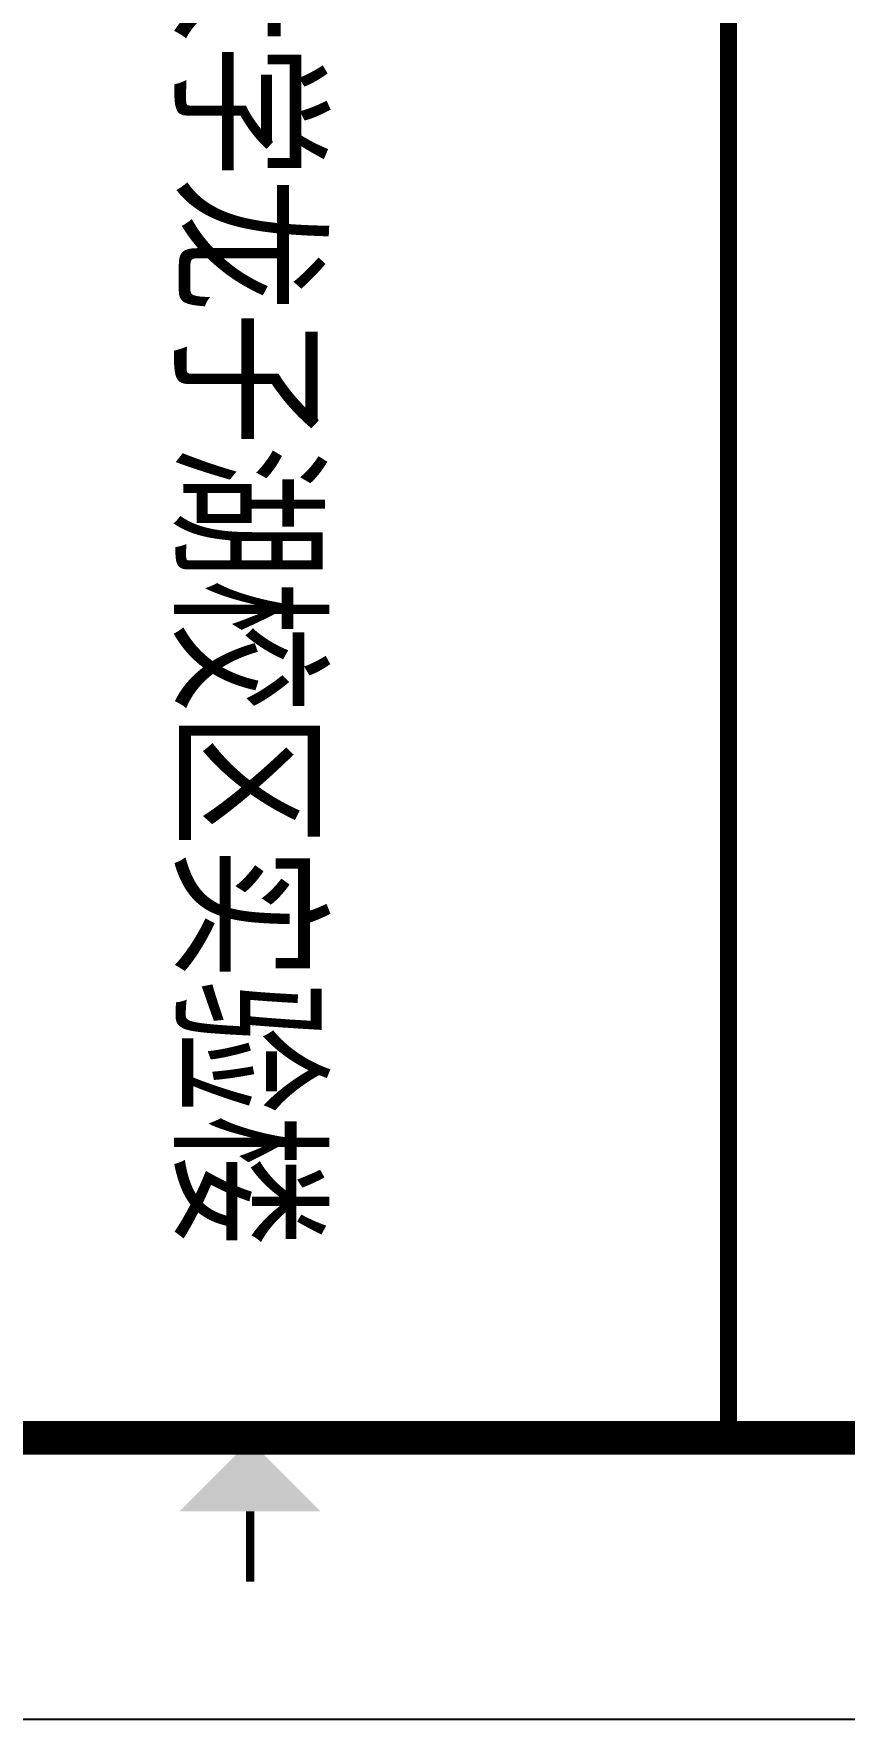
# Model space of a CAD drawing. Extents: x -345393 to -54719, y 203828 to 476815.
# Drawn here: x -155915 to -154475, y 213822 to 216816 of the extents above; entities that cross this region are included whole.
import ezdxf
from ezdxf.enums import TextEntityAlignment as Align

# ---------------------------------------------------------------- set-up
doc = ezdxf.new("R2010")
doc.units = 0
doc.header["$LTSCALE"] = 1000
doc.header["$MEASUREMENT"] = 0
doc.layers.add('图框', color=252, linetype='CONTINUOUS')
doc.styles.add('TKZ1_tjhts.shx', font='tjromant.shx', dxfattribs={"bigfont": 'tjhts.shx'})

msp = doc.modelspace()

# ---------------------------------------------------------------- linework, layer by layer
at = {"layer": '图框'}
msp.add_line((-170380.38928, 213822.36281), (-140680.38928, 213822.36281), dxfattribs=at)
at = {"layer": '图框', "const_width": 60}
msp.add_lwpolyline([(-141180.38928, 214322.36281), (-141180.38928, 254622.36281), (-169880.38928, 254622.36281), (-169880.38928, 214322.36281)], close=True, dxfattribs=at)
at = {"layer": '图框'}
for points, const_width in [([(-154680.38928, 218322.36281), (-154680.38928, 214322.36281)], 30), ([(-155530.38928, 214191.86978), (-155530.38928, 214066.86978)], 15)]:
    msp.add_lwpolyline(points, dxfattribs=dict(at, const_width=const_width))
msp.add_solid([(-155655.38928, 214191.86978), (-155405.38928, 214191.86978), (-155530.38928, 214316.86978)], dxfattribs=at)

# ---------------------------------------------------------------- texts
at = {"layer": '图框', "style": 'TKZ1_tjhts.shx'}
msp.add_text('河南农业大学龙子湖校区实验楼', height=250, rotation=270, dxfattribs=at).set_placement((-155540.73667, 216322.36281), align=Align.MIDDLE_CENTER)

doc.saveas('drawing.dxf')
